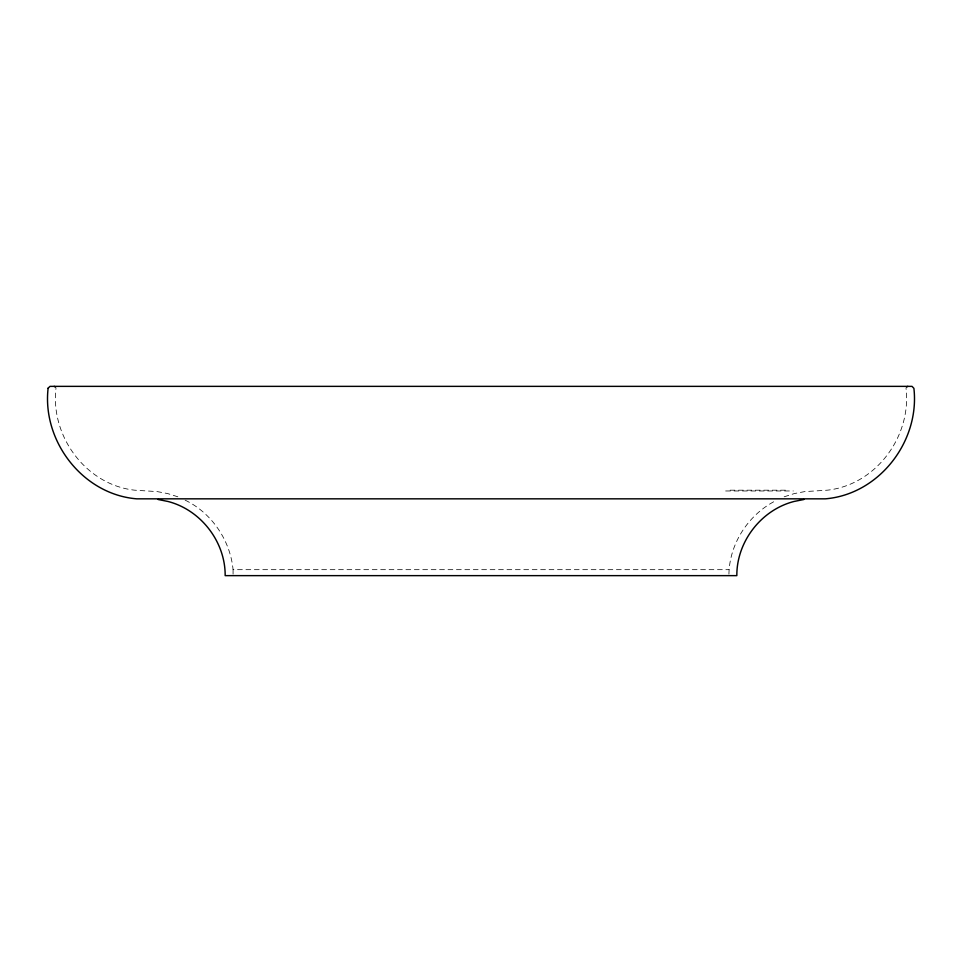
<?xml version="1.0" encoding="UTF-8"?>
<svg xmlns="http://www.w3.org/2000/svg" width="962" height="962" viewBox="0 0 962 962"><rect width="100%" height="100%" fill="white"/><g stroke="black" fill="none" stroke-linecap="round" stroke-linejoin="round"><path stroke-width="0.72" stroke-dasharray="4.81 3.61" d="M728.931 574.146C729.461 543.157 749.073 513.612 776.863 500.156M784.15 496.813L794.287 493.578L804.653 491.618L827.272 490.187C875.997 484.896 911.699 436.327 906.024 388.335M730.122 490.187L786.784 490.187M725.649 490.969L793.301 490.969M185.137 500.156C211.748 512.962 230.303 540.331 233.069 569.672L728.931 569.672M177.85 496.813L167.713 493.578L157.347 491.618L134.728 490.187C86.003 484.896 50.301 436.327 55.976 388.335M233.069 569.672L233.069 574.146"/><path stroke-width="1.44" d="M906.42 387.157L907.791 386.363M803.895 499.494L794.035 501.467C761.207 509.884 736.591 541.726 736.832 575.637L225.168 575.637C225.409 541.726 200.793 509.884 167.965 501.467L158.105 499.494M54.209 386.363L55.58 387.157M48.1 388.191L48.1 388.335C42.051 441.354 82.876 494.432 136.7 498.833L825.348 498.833C879.148 494.384 919.949 441.342 913.9 388.335L912.012 386.363L49.988 386.363L48.1 388.191"/></g></svg>
